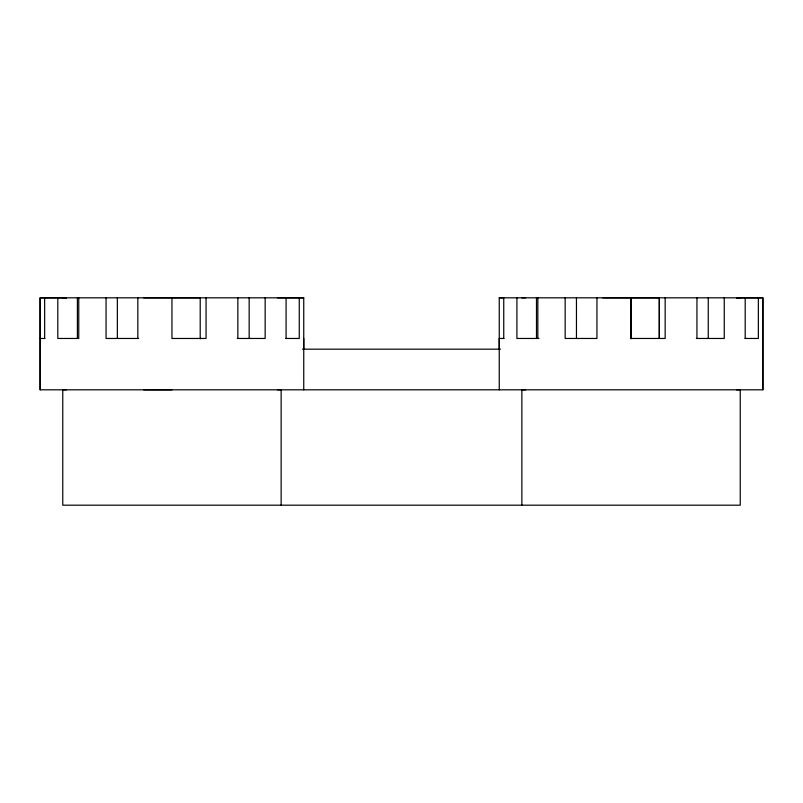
<?xml version="1.0" encoding="UTF-8"?>
<svg xmlns="http://www.w3.org/2000/svg" width="803" height="803" viewBox="0 0 803 803"><rect width="100%" height="100%" fill="white"/><g stroke="black" fill="none" stroke-linecap="round" stroke-linejoin="round"><path stroke-width="1.2" d="M499.255 389.816L499.245 297.823L762.85 297.823L762.85 389.816L40.15 389.816L40.15 297.823L303.745 297.823L303.745 349.175M303.745 389.816L303.755 338.464M503.742 338.464L503.742 297.823M659.313 297.823L659.303 338.464L659.313 297.823L602.792 297.823M665.165 297.823L665.155 338.464L631.048 338.464L631.048 297.823L631.048 338.846M762.85 389.816L762.85 297.823L736.512 297.823L740.236 297.813M62.764 297.823L66.488 297.823L40.15 297.823L40.15 389.816M277.416 297.823L303.745 297.823M277.416 389.816L281.14 389.816L281.14 505.187M525.584 389.816L521.86 389.826L521.86 505.187M143.687 297.823L200.208 297.823L200.208 338.846M521.86 297.823L525.584 297.823M40.16 338.464L44.918 338.464M138.678 338.464L106.056 338.464L106.056 297.823M237.256 338.464L265.151 338.464L265.151 297.823M285.908 338.464L299.258 338.464L299.258 297.823M504.003 338.464L499.245 338.464L499.255 349.175M538.964 338.464L516.911 338.464L516.911 297.823M696.352 338.464L724.246 338.464L724.246 297.823M745.013 338.464L758.353 338.464L758.353 297.823M302.53 349.175L500.47 349.175M143.687 389.816L171.952 389.826M499.245 297.823L502.979 297.823M736.512 389.816L740.236 389.826L740.236 505.187L62.764 505.187L62.764 389.816L66.488 389.816M745.194 297.823L745.194 338.464M708.256 297.823L708.256 338.464M696.944 297.823L696.944 338.464M596.94 297.823L596.94 338.464L565.151 338.464L565.151 297.823M576.454 297.823L576.454 338.464M537.849 297.823L537.849 338.464M536.484 297.823L536.484 338.464M286.089 297.823L286.089 338.464M249.161 297.823L249.161 338.464M237.849 297.823L237.849 338.464M206.06 297.823L206.07 338.464L171.952 338.475L171.952 297.823M137.835 297.823L137.835 338.464M117.358 297.823L117.358 338.464M78.754 297.823L78.754 338.464L57.806 338.464L57.806 297.823M77.389 297.823L77.389 338.464M44.647 297.823L44.647 338.464"/></g></svg>
